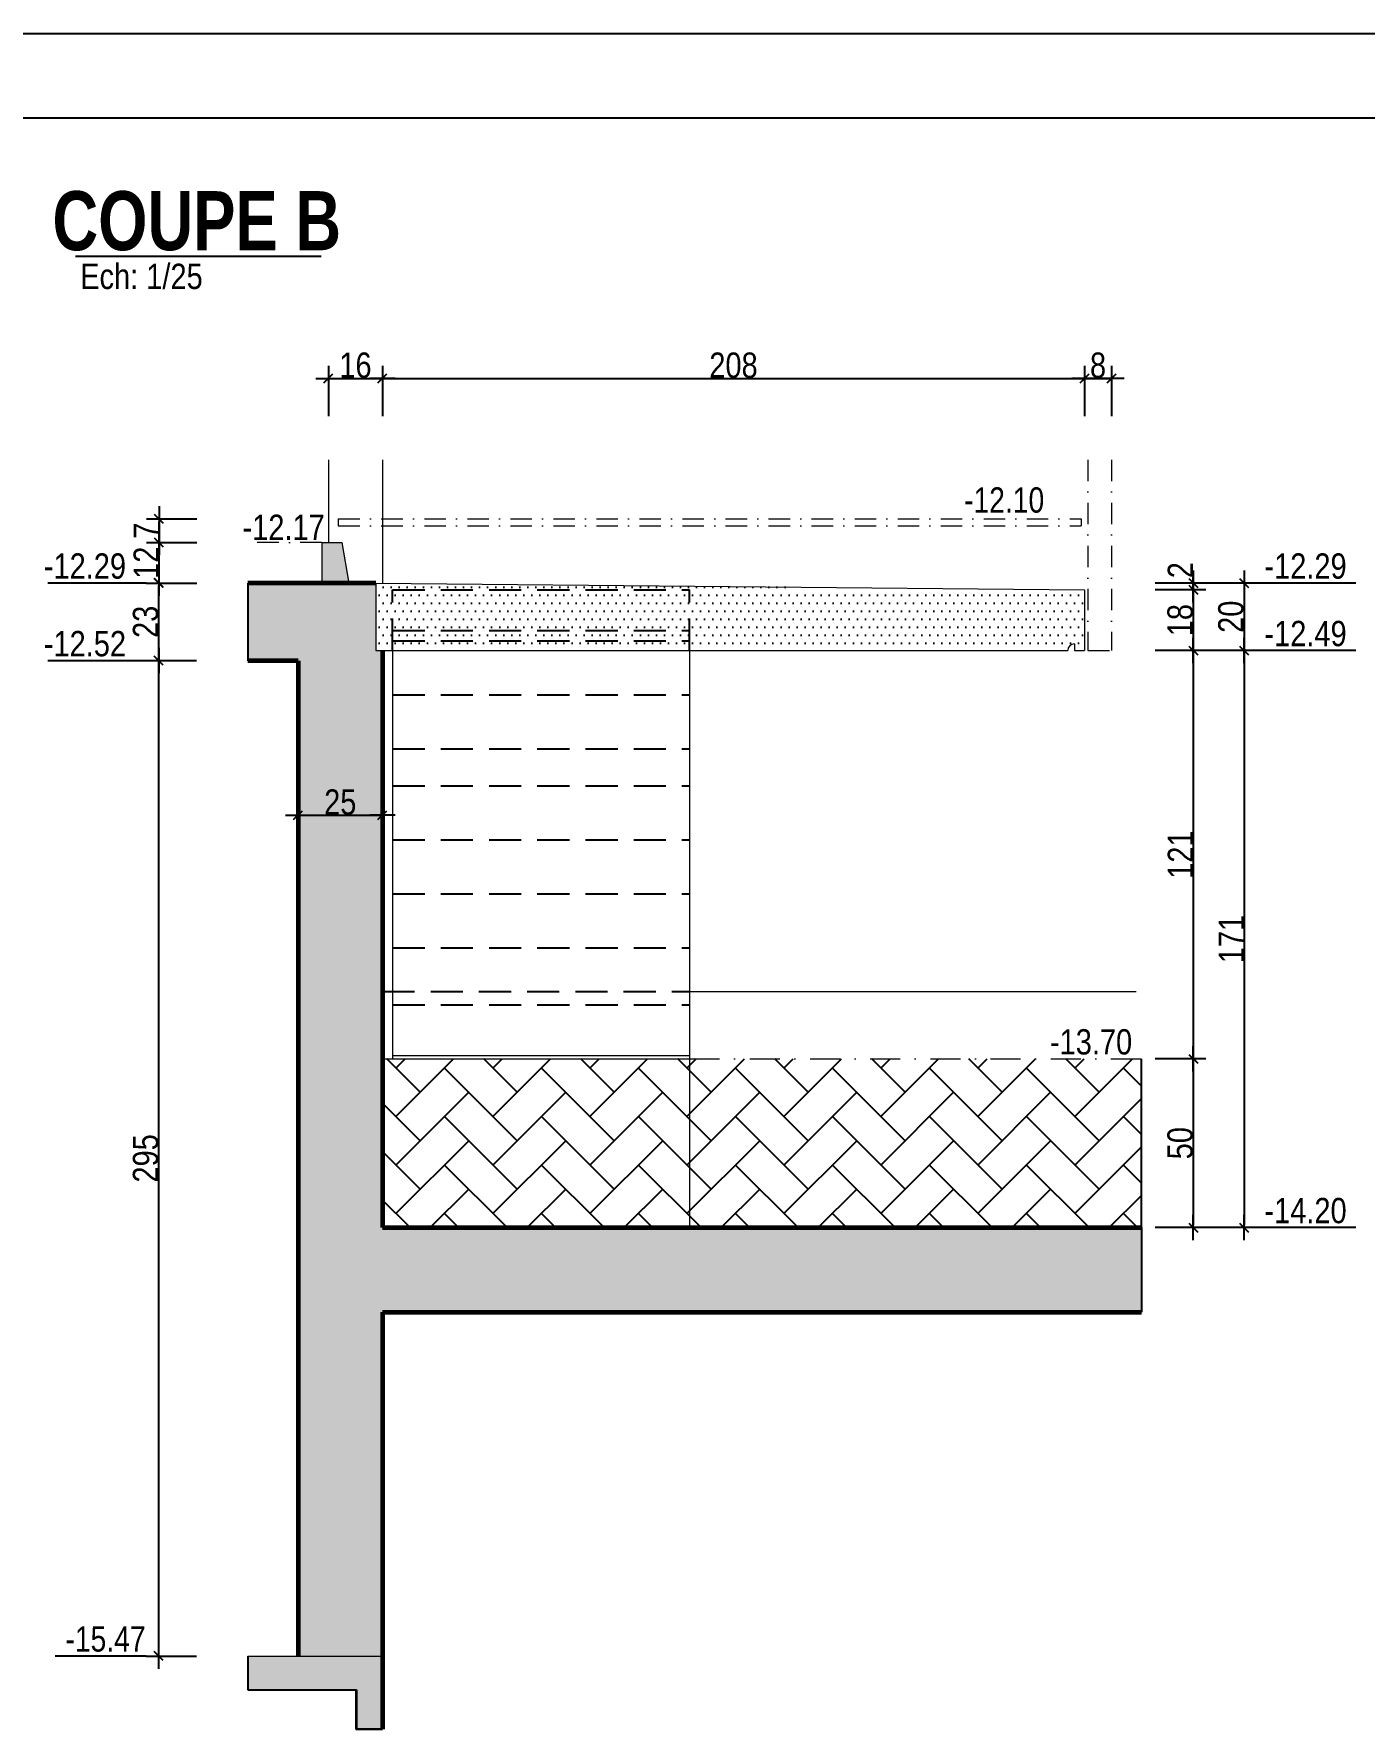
# Model space of a CAD drawing. Header units: millimetres. Extents: x -22 to 27383, y -3644 to 590.
# Drawn here: x 25656 to 26444, y -415 to 590 of the extents above; entities that cross this region are included whole.
import ezdxf
from ezdxf.enums import TextEntityAlignment as Align

# ---------------------------------------------------------------- set-up
doc = ezdxf.new("R2010")
doc.units = ezdxf.units.MM
doc.linetypes.add('CACHEX2', pattern=[19.05, 12.7, -6.35])
doc.linetypes.add('TIRETPTX2', pattern=[50.8, 25.4, -12.7, 0, -12.7])
for name, color, linetype in [('01-Cad 1', 2, 'Continuous'), ('01_cote_gen', 4, 'Continuous'), ('01_linteaux', 2, 'Continuous'), ('01_poch_BN', 9, 'Continuous'), ('01_poch_murs', 253, 'Continuous'), ('01_texte', 230, 'Continuous'), ('AA_COTES', 2, 'Continuous')]:
    doc.layers.add(name, color=color, linetype=linetype)
doc.layers.add('01_murs_coup', color=5, linetype='Continuous', lineweight=60)
doc.layers.add('01_tram_axes', color=2, linetype='TIRETPTX2', lineweight=9)
doc.styles.add('ARIAL NA', font='ARIALN.TTF')
doc.styles.add('impact', font='impact.ttf')
doc.styles.add('MATTE_TXT', font='arial.ttf')
doc.styles.add('STYLE2', font='ARIALN.TTF')
doc.dimstyles.new('JB25', dxfattribs={"dimscale": 0.1, "dimtxt": 150, "dimasz": 15, "dimexe": 0.1, "dimexo": 0.1, "dimgap": 0.09, "dimtad": 1, "dimdec": 1, "dimlfac": 0.5, "dimdsep": 46, "dimtxsty": 'STYLE2', "dimblk1": 'BOND_G', "dimblk2": 'BOND_D', "dimsah": 1, "dimcen": 1.5, "dimdle": 0.01, "dimse1": 1, "dimse2": 1, "dimclrd": 4, "dimclre": 2, "dimclrt": 6, "dimazin": 2, "dimtfac": 2.333333, "dimtdec": 1, "dimtix": 1, "dimtmove": 2, "dimatfit": 3, "dimldrblk": 'BOND_G', "dimfxl": 1, "dimtolj": 1, "dimtzin": 0, "dimarcsym": 0})

# ---------------------------------------------------------------- blocks, each defined once
blk = doc.blocks.new('BOND_G')
at = {"layer": 'AA_COTES', "color": 0}
for p, q in [((0, -5), (0, 15)), ((5, 0), (-5, 0)), ((1.77, 1.77), (-1.77, -1.77))]:
    blk.add_line(p, q, dxfattribs=at)
blk = doc.blocks.new('BOND_D')
at = {"layer": 'AA_COTES', "color": 0}
for p, q in [((5, 0), (-5, 0)), ((-1.77, -1.77), (1.77, 1.77)), ((0, 5), (0, -15))]:
    blk.add_line(p, q, dxfattribs=at)
blk = doc.blocks.new('*D2432')
at = {"layer": '01_cote_gen', "color": 4, "lineweight": -2, "transparency": 16777216}
blk.add_line((25863.7, 385.4), (26276.7, 385.4), dxfattribs=at)
at = {"layer": 'Defpoints', "color": 0, "transparency": 16777216}
for p in [(26278.2, 385.4), (25862.2, 320.6), (26278.2, 301.1)]:
    blk.add_point(p, dxfattribs=at)
at = {"layer": '01_cote_gen', "color": 4, "lineweight": -2, "transparency": 16777216, "xscale": 1.5, "yscale": 1.5, "zscale": 1.5, "rotation": 180}
blk.add_blockref('BOND_G', (25862.2, 385.4), dxfattribs=at)
at = {"layer": '01_cote_gen', "color": 4, "lineweight": -2, "transparency": 16777216, "xscale": 1.5, "yscale": 1.5, "zscale": 1.5}
blk.add_blockref('BOND_D', (26278.2, 385.4), dxfattribs=at)
at = {"layer": '01_cote_gen', "color": 6, "lineweight": 0, "transparency": 16777216, "insert": (26070.2, 393.1), "char_height": 15, "attachment_point": 5, "style": 'STYLE2'}
blk.add_mtext('\\A1;208', dxfattribs=at)
blk = doc.blocks.new('*D2434')
at = {"layer": '01_cote_gen', "color": 4, "lineweight": -2, "transparency": 16777216}
blk.add_line((26342.6, 258.6), (26342.6, 225.6), dxfattribs=at)
at = {"layer": 'Defpoints', "color": 0, "transparency": 16777216}
for p in [(26278.2, 260.1), (26278.2, 224.1), (26342.6, 224.1)]:
    blk.add_point(p, dxfattribs=at)
at = {"layer": '01_cote_gen', "color": 4, "lineweight": -2, "transparency": 16777216, "xscale": 1.5, "yscale": 1.5, "zscale": 1.5}
for name, p, rotation in [('BOND_G', (26342.6, 260.1), 90), ('BOND_D', (26342.6, 224.1), 270)]:
    blk.add_blockref(name, p, dxfattribs=dict(at, rotation=rotation))
at = {"layer": '01_cote_gen', "color": 6, "lineweight": 0, "transparency": 16777216, "insert": (26334.9, 242.1), "char_height": 15, "attachment_point": 5, "rotation": 90, "style": 'STYLE2'}
blk.add_mtext('\\A1;18', dxfattribs=at)
blk = doc.blocks.new('*D2435')
at = {"layer": '01_cote_gen', "color": 4, "lineweight": -2, "transparency": 16777216}
blk.add_line((26342.6, 262.6), (26342.6, 261.6), dxfattribs=at)
at = {"layer": 'Defpoints', "color": 0, "transparency": 16777216}
for p in [(25858.2, 264.1), (26278.2, 260.1), (26342.6, 260.1)]:
    blk.add_point(p, dxfattribs=at)
at = {"layer": '01_cote_gen', "color": 4, "lineweight": -2, "transparency": 16777216, "xscale": 1.5, "yscale": 1.5, "zscale": 1.5}
for name, p, rotation in [('BOND_G', (26342.6, 264.1), 90), ('BOND_D', (26342.6, 260.1), 270)]:
    blk.add_blockref(name, p, dxfattribs=dict(at, rotation=rotation))
at = {"layer": '01_cote_gen', "color": 6, "lineweight": 0, "transparency": 16777216, "insert": (26335, 271.7), "char_height": 15, "attachment_point": 5, "rotation": 90, "style": 'STYLE2'}
blk.add_mtext('\\A1;2', dxfattribs=at)
blk = doc.blocks.new('*D2433')
at = {"layer": '01_cote_gen', "color": 4, "lineweight": -2, "transparency": 16777216}
blk.add_line((26372.7, 262.6), (26372.7, 225.6), dxfattribs=at)
at = {"layer": 'Defpoints', "color": 0, "transparency": 16777216}
for p in [(26350.1, 264.1), (26350.1, 224.1), (26372.7, 224.1)]:
    blk.add_point(p, dxfattribs=at)
at = {"layer": '01_cote_gen', "color": 4, "lineweight": -2, "transparency": 16777216, "xscale": 1.5, "yscale": 1.5, "zscale": 1.5}
for name, p, rotation in [('BOND_G', (26372.7, 264.1), 90), ('BOND_D', (26372.7, 224.1), 270)]:
    blk.add_blockref(name, p, dxfattribs=dict(at, rotation=rotation))
at = {"layer": '01_cote_gen', "color": 6, "lineweight": 0, "transparency": 16777216, "insert": (26365, 244.1), "char_height": 15, "attachment_point": 5, "rotation": 90, "style": 'STYLE2'}
blk.add_mtext('\\A1;20', dxfattribs=at)
blk = doc.blocks.new('*D2436')
at = {"layer": '01_cote_gen', "color": 4, "lineweight": -2, "ltscale": 2, "transparency": 16777216}
blk.add_line((26279.7, 385.4), (26292.7, 385.4), dxfattribs=at)
at = {"layer": 'Defpoints', "color": 0, "ltscale": 2, "transparency": 16777216}
for p in [(26294.2, 385.4), (26278.2, 377.9), (26294.2, 337.1)]:
    blk.add_point(p, dxfattribs=at)
at = {"layer": '01_cote_gen', "color": 4, "lineweight": -2, "ltscale": 2, "transparency": 16777216, "xscale": 1.5, "yscale": 1.5, "zscale": 1.5, "rotation": 180}
blk.add_blockref('BOND_G', (26278.2, 385.4), dxfattribs=at)
at = {"layer": '01_cote_gen', "color": 4, "lineweight": -2, "ltscale": 2, "transparency": 16777216, "xscale": 1.5, "yscale": 1.5, "zscale": 1.5}
blk.add_blockref('BOND_D', (26294.2, 385.4), dxfattribs=at)
at = {"layer": '01_cote_gen', "color": 6, "lineweight": 0, "ltscale": 2, "transparency": 16777216, "insert": (26286.2, 393.1), "char_height": 15, "attachment_point": 5, "style": 'STYLE2'}
blk.add_mtext('\\A1;8', dxfattribs=at)
blk = doc.blocks.new('*D2437')
at = {"layer": '01_cote_gen', "color": 4, "lineweight": -2, "ltscale": 0.1, "transparency": 16777216}
blk.add_line((25729.6, -370.4), (25729.6, 216.6), dxfattribs=at)
at = {"layer": 'Defpoints', "color": 0, "ltscale": 0.1, "transparency": 16777216}
for p in [(25729.6, 218.1), (25804.2, 218.1), (25829.2, -371.9)]:
    blk.add_point(p, dxfattribs=at)
at = {"layer": '01_cote_gen', "color": 4, "lineweight": -2, "ltscale": 0.1, "transparency": 16777216, "xscale": 1.5, "yscale": 1.5, "zscale": 1.5}
for name, p, rotation in [('BOND_D', (25729.6, 218.1), 90), ('BOND_G', (25729.6, -371.9), 270)]:
    blk.add_blockref(name, p, dxfattribs=dict(at, rotation=rotation))
at = {"layer": '01_cote_gen', "color": 6, "ltscale": 0.1, "transparency": 16777216, "insert": (25721.9, -76.9), "char_height": 15, "attachment_point": 5, "rotation": 90, "style": 'STYLE2'}
blk.add_mtext('\\A1;295', dxfattribs=at)
blk = doc.blocks.new('*D2438')
at = {"layer": '01_cote_gen', "color": 4, "lineweight": -2, "ltscale": 0.1, "transparency": 16777216}
blk.add_line((25729.6, 219.6), (25729.6, 262.6), dxfattribs=at)
at = {"layer": 'Defpoints', "color": 0, "ltscale": 0.1, "transparency": 16777216}
for p in [(25729.6, 264.1), (25790.1, 264.1), (25789.9, 218.1)]:
    blk.add_point(p, dxfattribs=at)
at = {"layer": '01_cote_gen', "color": 4, "lineweight": -2, "ltscale": 0.1, "transparency": 16777216, "xscale": 1.5, "yscale": 1.5, "zscale": 1.5}
for name, p, rotation in [('BOND_D', (25729.6, 264.1), 90), ('BOND_G', (25729.6, 218.1), 270)]:
    blk.add_blockref(name, p, dxfattribs=dict(at, rotation=rotation))
at = {"layer": '01_cote_gen', "color": 6, "ltscale": 0.1, "transparency": 16777216, "insert": (25721.9, 241.1), "char_height": 15, "attachment_point": 5, "rotation": 90, "style": 'STYLE2'}
blk.add_mtext('\\A1;23', dxfattribs=at)
blk = doc.blocks.new('*D2439')
at = {"layer": '01_cote_gen', "color": 4, "lineweight": -2, "ltscale": 0.1, "transparency": 16777216}
blk.add_line((25729.8, 265.6), (25729.8, 286.6), dxfattribs=at)
at = {"layer": 'Defpoints', "color": 0, "ltscale": 0.1, "transparency": 16777216}
for p in [(25729.8, 288.1), (25782.5, 288.1), (25782.5, 264.1)]:
    blk.add_point(p, dxfattribs=at)
at = {"layer": '01_cote_gen', "color": 4, "lineweight": -2, "ltscale": 0.1, "transparency": 16777216, "xscale": 1.5, "yscale": 1.5, "zscale": 1.5}
for name, p, rotation in [('BOND_D', (25729.8, 288.1), 90), ('BOND_G', (25729.8, 264.1), 270)]:
    blk.add_blockref(name, p, dxfattribs=dict(at, rotation=rotation))
at = {"layer": '01_cote_gen', "color": 6, "ltscale": 0.1, "transparency": 16777216, "insert": (25722.2, 276.1), "char_height": 15, "attachment_point": 5, "rotation": 90, "style": 'STYLE2'}
blk.add_mtext('\\A1;12', dxfattribs=at)
blk = doc.blocks.new('*D2440')
at = {"layer": '01_cote_gen', "color": 4, "lineweight": -2, "ltscale": 0.1, "transparency": 16777216}
blk.add_line((25813.7, 126.5), (25860.7, 126.5), dxfattribs=at)
at = {"layer": 'Defpoints', "color": 0, "ltscale": 0.1, "transparency": 16777216}
for p in [(25862.2, 126.5), (25812.2, 109.6), (25862.2, 109.6)]:
    blk.add_point(p, dxfattribs=at)
at = {"layer": '01_cote_gen', "color": 4, "lineweight": -2, "ltscale": 0.1, "transparency": 16777216, "xscale": 1.5, "yscale": 1.5, "zscale": 1.5, "rotation": 180}
blk.add_blockref('BOND_G', (25812.2, 126.5), dxfattribs=at)
at = {"layer": '01_cote_gen', "color": 4, "lineweight": -2, "ltscale": 0.1, "transparency": 16777216, "xscale": 1.5, "yscale": 1.5, "zscale": 1.5}
blk.add_blockref('BOND_D', (25862.2, 126.5), dxfattribs=at)
at = {"layer": '01_cote_gen', "color": 6, "ltscale": 0.1, "transparency": 16777216, "insert": (25837.2, 134.2), "char_height": 15, "attachment_point": 5, "style": 'STYLE2'}
blk.add_mtext('\\A1;25', dxfattribs=at)
blk = doc.blocks.new('*D2441')
at = {"layer": '01_cote_gen', "color": 4, "lineweight": -2, "ltscale": 0.1, "transparency": 16777216}
blk.add_line((25729.8, 289.6), (25729.8, 300.6), dxfattribs=at)
at = {"layer": 'Defpoints', "color": 0, "ltscale": 0.1, "transparency": 16777216}
for p in [(25729.8, 302.1), (25851.6, 302.1), (25838.2, 288.1)]:
    blk.add_point(p, dxfattribs=at)
at = {"layer": '01_cote_gen', "color": 4, "lineweight": -2, "ltscale": 0.1, "transparency": 16777216, "xscale": 1.5, "yscale": 1.5, "zscale": 1.5}
for name, p, rotation in [('BOND_D', (25729.8, 302.1), 90), ('BOND_G', (25729.8, 288.1), 270)]:
    blk.add_blockref(name, p, dxfattribs=dict(at, rotation=rotation))
at = {"layer": '01_cote_gen', "color": 6, "ltscale": 0.1, "transparency": 16777216, "insert": (25722.3, 295.1), "char_height": 15, "attachment_point": 5, "rotation": 90, "style": 'STYLE2'}
blk.add_mtext('\\A1;7', dxfattribs=at)
blk = doc.blocks.new('*D2442')
at = {"layer": '01_cote_gen', "color": 4, "lineweight": -2, "transparency": 16777216}
blk.add_line((26372.7, 222.6), (26372.7, -116.4), dxfattribs=at)
at = {"layer": 'Defpoints', "color": 0, "transparency": 16777216}
for p in [(26365.2, 224.1), (26311.9, -117.9), (26372.7, -117.9)]:
    blk.add_point(p, dxfattribs=at)
at = {"layer": '01_cote_gen', "color": 4, "lineweight": -2, "transparency": 16777216, "xscale": 1.5, "yscale": 1.5, "zscale": 1.5}
for name, p, rotation in [('BOND_G', (26372.7, 224.1), 90), ('BOND_D', (26372.7, -117.9), 270)]:
    blk.add_blockref(name, p, dxfattribs=dict(at, rotation=rotation))
at = {"layer": '01_cote_gen', "color": 6, "lineweight": 0, "transparency": 16777216, "insert": (26365.2, 53.1), "char_height": 15, "attachment_point": 5, "rotation": 90, "style": 'STYLE2'}
blk.add_mtext('\\A1;171', dxfattribs=at)
blk = doc.blocks.new('*D2443')
at = {"layer": '01_cote_gen', "color": 4, "lineweight": -2, "transparency": 16777216}
blk.add_line((26342.6, 222.6), (26342.6, -16.4), dxfattribs=at)
at = {"layer": 'Defpoints', "color": 0, "transparency": 16777216}
for p in [(26335.1, 224.1), (26311.9, -17.9), (26342.6, -17.9)]:
    blk.add_point(p, dxfattribs=at)
at = {"layer": '01_cote_gen', "color": 4, "lineweight": -2, "transparency": 16777216, "xscale": 1.5, "yscale": 1.5, "zscale": 1.5}
for name, p, rotation in [('BOND_G', (26342.6, 224.1), 90), ('BOND_D', (26342.6, -17.9), 270)]:
    blk.add_blockref(name, p, dxfattribs=dict(at, rotation=rotation))
at = {"layer": '01_cote_gen', "color": 6, "lineweight": 0, "transparency": 16777216, "insert": (26335, 103.1), "char_height": 15, "attachment_point": 5, "rotation": 90, "style": 'STYLE2'}
blk.add_mtext('\\A1;121', dxfattribs=at)
blk = doc.blocks.new('*D2444')
at = {"layer": '01_cote_gen', "color": 4, "lineweight": -2, "transparency": 16777216}
blk.add_line((26342.6, -19.4), (26342.6, -116.4), dxfattribs=at)
at = {"layer": 'Defpoints', "color": 0, "transparency": 16777216}
for p in [(26311.9, -17.9), (26299.6, -117.9), (26342.6, -117.9)]:
    blk.add_point(p, dxfattribs=at)
at = {"layer": '01_cote_gen', "color": 4, "lineweight": -2, "transparency": 16777216, "xscale": 1.5, "yscale": 1.5, "zscale": 1.5}
for name, p, rotation in [('BOND_G', (26342.6, -17.9), 90), ('BOND_D', (26342.6, -117.9), 270)]:
    blk.add_blockref(name, p, dxfattribs=dict(at, rotation=rotation))
at = {"layer": '01_cote_gen', "color": 6, "lineweight": 0, "transparency": 16777216, "insert": (26334.9, -67.9), "char_height": 15, "attachment_point": 5, "rotation": 90, "style": 'STYLE2'}
blk.add_mtext('\\A1;50', dxfattribs=at)
blk = doc.blocks.new('*D2454')
at = {"layer": '01_cote_gen', "color": 4, "lineweight": -2, "transparency": 16777216}
blk.add_line((25831.7, 385.4), (25860.7, 385.4), dxfattribs=at)
at = {"layer": 'Defpoints', "color": 0, "transparency": 16777216}
for p in [(25862.2, 385.4), (25830.2, 337.1), (25862.2, 337.1)]:
    blk.add_point(p, dxfattribs=at)
at = {"layer": '01_cote_gen', "color": 4, "lineweight": -2, "transparency": 16777216, "xscale": 1.5, "yscale": 1.5, "zscale": 1.5, "rotation": 180}
blk.add_blockref('BOND_G', (25830.2, 385.4), dxfattribs=at)
at = {"layer": '01_cote_gen', "color": 4, "lineweight": -2, "transparency": 16777216, "xscale": 1.5, "yscale": 1.5, "zscale": 1.5}
blk.add_blockref('BOND_D', (25862.2, 385.4), dxfattribs=at)
at = {"layer": '01_cote_gen', "color": 6, "lineweight": 0, "transparency": 16777216, "insert": (25846.2, 393.1), "char_height": 15, "attachment_point": 5, "style": 'STYLE2'}
blk.add_mtext('\\A1;16', dxfattribs=at)

msp = doc.modelspace()

# ---------------------------------------------------------------- hatches: boundary and pattern name
at = {"layer": '01_poch_BN'}
h = msp.add_hatch(color=256, dxfattribs=at)
h.dxf.hatch_style = 1
h.paths.add_polyline_path([(25858.22, 264.05), (25782.45, 264.05), (25782.45, 218.05), (25812.22, 218.05), (25812.22, -371.95), (25862.22, -371.95), (25862.22, -167.95), (26311.95, -167.95), (26311.95, -117.95), (25862.22, -117.95), (25862.22, 224.05), (25858.22, 224.05)])
h.paths.add_polyline_path([(25838.22, 288.05), (25826.22, 288.05), (25826.22, 264.05), (25842.22, 264.05)])
h = msp.add_hatch(color=256, dxfattribs=at)
h.dxf.hatch_style = 1
h.paths.add_polyline_path([(25862.22, -371.95), (25858.22, -371.95), (25782.45, -371.95), (25782.45, -391.95), (25846.88, -391.95), (25846.88, -415.14), (25862.22, -415.14)])
at = {"layer": '01_poch_murs', "ltscale": 5}
h = msp.add_hatch(dxfattribs=at)
h.set_pattern_fill('DOTS', color=256, scale=3)
h.set_pattern_definition([(0, (2045.3416, 23569.402), (2.38125, 4.7625), [0, -4.7625])])
edge = h.paths.add_edge_path()
edge.add_line((26278.22, 260.05), (25858.22, 264.05))
edge.add_line((25858.22, 264.05), (25858.22, 224.05))
edge.add_line((25858.22, 224.05), (26252.22, 224.05))
edge.add_arc((26256.22, 224.05), 4, 90, 180, ccw=False)
edge.add_line((26256.22, 228.05), (26256.22, 224.05))
edge.add_line((26256.22, 224.05), (26278.22, 224.05))
edge.add_line((26278.22, 224.05), (26278.22, 260.05))
at = {"layer": '01_poch_murs'}
h = msp.add_hatch(dxfattribs=at)
h.set_pattern_fill('AR-HBONE', color=256, scale=0.2)
h.set_pattern_definition([(45, (-222.87, 5.367), (3e-15, 28.73682), [60.96, -20.32]), (135, (-208.502, 19.735), (3e-15, 28.73682), [60.96, -20.32])])
h.paths.add_polyline_path([(26311.95, -17.95), (26044.22, -17.95), (26044.22, -117.95), (26311.95, -117.95)])
h.paths.add_polyline_path([(26044.22, -17.95), (25862.22, -17.95), (25862.22, -117.95), (26044.22, -117.95)])

# ---------------------------------------------------------------- linework, layer by layer
at = {"layer": '01-Cad 1'}
for p, q in [((27382.59, 589.54), (21255.74, 589.54)), ((27332.59, 539.54), (21305.74, 539.54))]:
    msp.add_line(p, q, dxfattribs=at)
at = {"layer": '01_cote_gen'}
for p, q in [((26311.95, -117.95), (26311.95, -17.95)), ((25782.45, -391.95), (25846.45, -391.95)), ((25846.45, -391.95), (25846.45, -415.14)), ((25846.45, -415.14), (25862.22, -415.14))]:
    msp.add_line(p, q, dxfattribs=at)
at = {"layer": '01_linteaux', "lineweight": 0}
for p, q in [((25830.22, 337.11), (25830.22, 288.05)), ((25862.22, 337.11), (25862.22, 264.02)), ((25868.22, 224.05), (25868.22, -17.95)), ((26044.22, 224.05), (26044.22, -17.95)), ((26044.22, 22.05), (26308.85, 22.05)), ((25862.22, -17.95), (26044.22, -17.95)), ((25868.22, -15.95), (26044.22, -15.95)), ((26044.22, -17.95), (26044.22, -117.95))]:
    msp.add_line(p, q, dxfattribs=at)
at = {"layer": '01_linteaux', "linetype": 'CACHEX2', "ltscale": 1.5}
for p, q in [((25868.22, 224.05), (25868.22, 260.05)), ((25868.22, 260.05), (26044.22, 260.05)), ((26044.22, 224.05), (26044.22, 260.05)), ((25868.22, 236.05), (26044.22, 236.05)), ((25868.22, 229.91), (26044.22, 229.91)), ((25868.22, 197.91), (26044.22, 197.91)), ((25868.22, 165.91), (26044.22, 165.91)), ((25868.22, 143.91), (26044.22, 143.91)), ((25868.22, 111.91), (26044.22, 111.91)), ((25868.22, 79.91), (26044.22, 79.91)), ((25868.22, 47.91), (26044.22, 47.91)), ((25862.22, 22.05), (26044.22, 22.05)), ((25868.22, 14.05), (26044.22, 14.05))]:
    msp.add_line(p, q, dxfattribs=at)
at = {"layer": '01_murs_coup', "linetype": 'Continuous', "lineweight": 0}
for p, q in [((25826.22, 288.05), (25838.22, 288.05)), ((25826.22, 288.05), (25826.22, 264.05)), ((25838.22, 288.05), (25842.22, 264.05)), ((25858.22, 264.05), (25858.22, 224.05)), ((25858.22, 264.05), (26278.22, 260.05)), ((26278.22, 260.05), (26278.22, 224.05)), ((25858.22, 224.05), (26268.22, 224.05)), ((26272.22, 228.05), (26272.22, 224.05)), ((26272.22, 224.05), (26278.22, 224.05)), ((25782.45, -371.95), (25862.22, -371.95)), ((25858.22, -371.95), (25862.22, -371.95))]:
    msp.add_line(p, q, dxfattribs=at)
at = {"layer": '01_murs_coup'}
for p, q in [((25858.22, 264.05), (25782.45, 264.05)), ((25862.22, 224.05), (25862.22, -117.95)), ((25812.22, 218.05), (25782.45, 218.05)), ((25812.22, 218.05), (25812.22, -371.95)), ((25862.22, -117.95), (26311.95, -117.95)), ((25862.22, -167.95), (26311.95, -167.95)), ((25862.22, -167.95), (25862.22, -371.95)), ((25862.22, -371.95), (25862.22, -415.14))]:
    msp.add_line(p, q, dxfattribs=at)
at = {"layer": '01_murs_coup', "linetype": 'Continuous', "lineweight": 0}
msp.add_arc((26272.22, 224.05), 4, 90, 180, dxfattribs=at)
at = {"layer": '01_poch_BN', "ltscale": 0.1}
for p, q in [((25782.45, 264.05), (25782.45, 218.05)), ((25782.45, -371.95), (25782.45, -391.95))]:
    msp.add_line(p, q, dxfattribs=at)
at = {"layer": '01_poch_BN'}
for p, q in [((26311.95, -117.95), (26311.95, -167.95)), ((25782.45, -391.95), (25846.88, -391.95)), ((25846.88, -391.95), (25846.88, -415.14)), ((25862.22, -415.14), (25846.88, -415.14))]:
    msp.add_line(p, q, dxfattribs=at)
at = {"layer": '01_texte'}
for p, q in [((25680.35, 457.75), (25825.95, 457.75)), ((25722.28, 264.05), (25663.96, 264.05)), ((26439.04, 264.05), (26380.21, 264.05)), ((26439.04, 224.05), (26380.21, 224.05)), ((25722.28, 218.05), (25663.96, 218.05)), ((26439.04, -117.95), (26380.21, -117.95)), ((25722.28, -371.95), (25668.28, -371.95))]:
    msp.add_line(p, q, dxfattribs=at)
at = {"layer": '01_tram_axes', "ltscale": 0.5}
for p, q in [((26280.22, 337.11), (26280.22, 224.05)), ((26294.22, 337.11), (26294.22, 224.05)), ((25836.01, 302.05), (26276.22, 302.05)), ((25836.01, 302.05), (25836.01, 298.05)), ((26276.22, 302.05), (26276.22, 298.05)), ((25836.01, 298.05), (26276.22, 298.05)), ((25826.22, 288.05), (25782.45, 288.05)), ((26280.22, 224.05), (26294.22, 224.05))]:
    msp.add_line(p, q, dxfattribs=at)
at = {"layer": '01_tram_axes', "ltscale": 0.7}
msp.add_line((26044.22, -17.95), (26311.95, -17.95), dxfattribs=at)

# ---------------------------------------------------------------- texts
at = {"layer": '01_texte', "style": 'impact'}
msp.add_text('COUPE B', height=35, dxfattribs=at).set_placement((25752.16, 478.85), align=Align.MIDDLE)
at = {"layer": '01_texte'}
for s, style, p in [('Ech: 1/25', 'STYLE2', (25683.09, 438.35)), ('-12.17', 'ARIAL NA', (25779.28, 289.62)), ('-12.29', 'ARIAL NA', (25661.54, 266.67)), ('-12.29', 'ARIAL NA', (26384.8, 266.67)), ('-12.49', 'ARIAL NA', (26384.8, 226.67)), ('-12.52', 'ARIAL NA', (25661.54, 220.67)), ('-13.70', 'ARIAL NA', (26257.71, -15.33)), ('-14.20', 'ARIAL NA', (26384.8, -115.33))]:
    msp.add_text(s, height=15, dxfattribs=dict(at, style=style)).set_placement(p)
at = {"layer": '01_texte', "style": 'MATTE_TXT', "width": 0.8}
for s, p in [('-12.10', (26230.56, 301.3)), ('-15.47', (25698.1, -373.73))]:
    msp.add_text(s, height=15, dxfattribs=at).set_placement(p, align=Align.BOTTOM_CENTER)

# ---------------------------------------------------------------- dimensions: what is measured, and where the dimension line sits
at = {"layer": '01_cote_gen', "lineweight": 0}
for base, p1, p2, picture, middle in [((25862.22, 385.44), (25830.22, 337.11), (25862.22, 337.11), '*D2454', (25846.22, 393.11)), ((26278.22, 385.44), (25862.22, 320.57), (26278.22, 301.14), '*D2432', (26070.22, 393.11))]:
    dim = msp.add_linear_dim(base=base, p1=p1, p2=p2, dimstyle='JB25', dxfattribs=at)
    dim.commit()
    dim.dimension.update_dxf_attribs({"geometry": picture, "text_midpoint": middle})
at = {"layer": '01_cote_gen', "lineweight": 0, "ltscale": 2}
dim = msp.add_linear_dim(base=(26294.22, 385.44), p1=(26278.22, 377.94), p2=(26294.22, 337.11), dimstyle='JB25', dxfattribs=at)
dim.commit()
dim.dimension.update_dxf_attribs({"geometry": '*D2436', "text_midpoint": (26286.22, 393.11)})
at = {"layer": '01_cote_gen', "ltscale": 0.1}
for base, p1, p2, picture, middle in [((25729.78, 302.05), (25838.22, 288.05), (25851.59, 302.05), '*D2441', (25722.27, 295.05)), ((25729.78, 288.05), (25782.45, 264.05), (25782.45, 288.05), '*D2439', (25722.24, 276.05)), ((25729.6, 264.05), (25789.94, 218.05), (25790.12, 264.05), '*D2438', (25721.93, 241.05)), ((25729.6, 218.05), (25829.15, -371.95), (25804.15, 218.05), '*D2437', (25721.93, -76.95))]:
    dim = msp.add_linear_dim(base=base, p1=p1, p2=p2, angle=90, dimstyle='JB25', dxfattribs=at)
    dim.commit()
    dim.dimension.update_dxf_attribs({"geometry": picture, "text_midpoint": middle})
at = {"layer": '01_cote_gen', "lineweight": 0}
dim = msp.add_linear_dim(base=(26342.55, 260.05), p1=(25858.22, 264.05), p2=(26278.22, 260.05), angle=90, dimstyle='JB25', dxfattribs=at)
dim.commit()
dim.dimension.update_dxf_attribs({"geometry": '*D2435', "text_midpoint": (26335.01, 271.66), "dimtype": 160})
for base, p1, p2, picture, middle in [((26372.71, 224.05), (26350.05, 264.05), (26350.05, 224.05), '*D2433', (26365.04, 244.05)), ((26342.55, 224.05), (26278.22, 260.05), (26278.22, 224.05), '*D2434', (26334.89, 242.05)), ((26372.71, -117.95), (26365.21, 224.05), (26311.95, -117.95), '*D2442', (26365.17, 53.05)), ((26342.55, -17.95), (26335.05, 224.05), (26311.95, -17.95), '*D2443', (26335.01, 103.05)), ((26342.55, -117.95), (26311.95, -17.95), (26299.61, -117.95), '*D2444', (26334.89, -67.95))]:
    dim = msp.add_linear_dim(base=base, p1=p1, p2=p2, angle=90, dimstyle='JB25', dxfattribs=at)
    dim.commit()
    dim.dimension.update_dxf_attribs({"geometry": picture, "text_midpoint": middle})
at = {"layer": '01_cote_gen', "ltscale": 0.1}
dim = msp.add_linear_dim(base=(25862.22, 126.52), p1=(25812.22, 109.63), p2=(25862.22, 109.63), dimstyle='JB25', dxfattribs=at)
dim.commit()
dim.dimension.update_dxf_attribs({"geometry": '*D2440', "text_midpoint": (25837.22, 134.19)})

doc.saveas('drawing.dxf')
